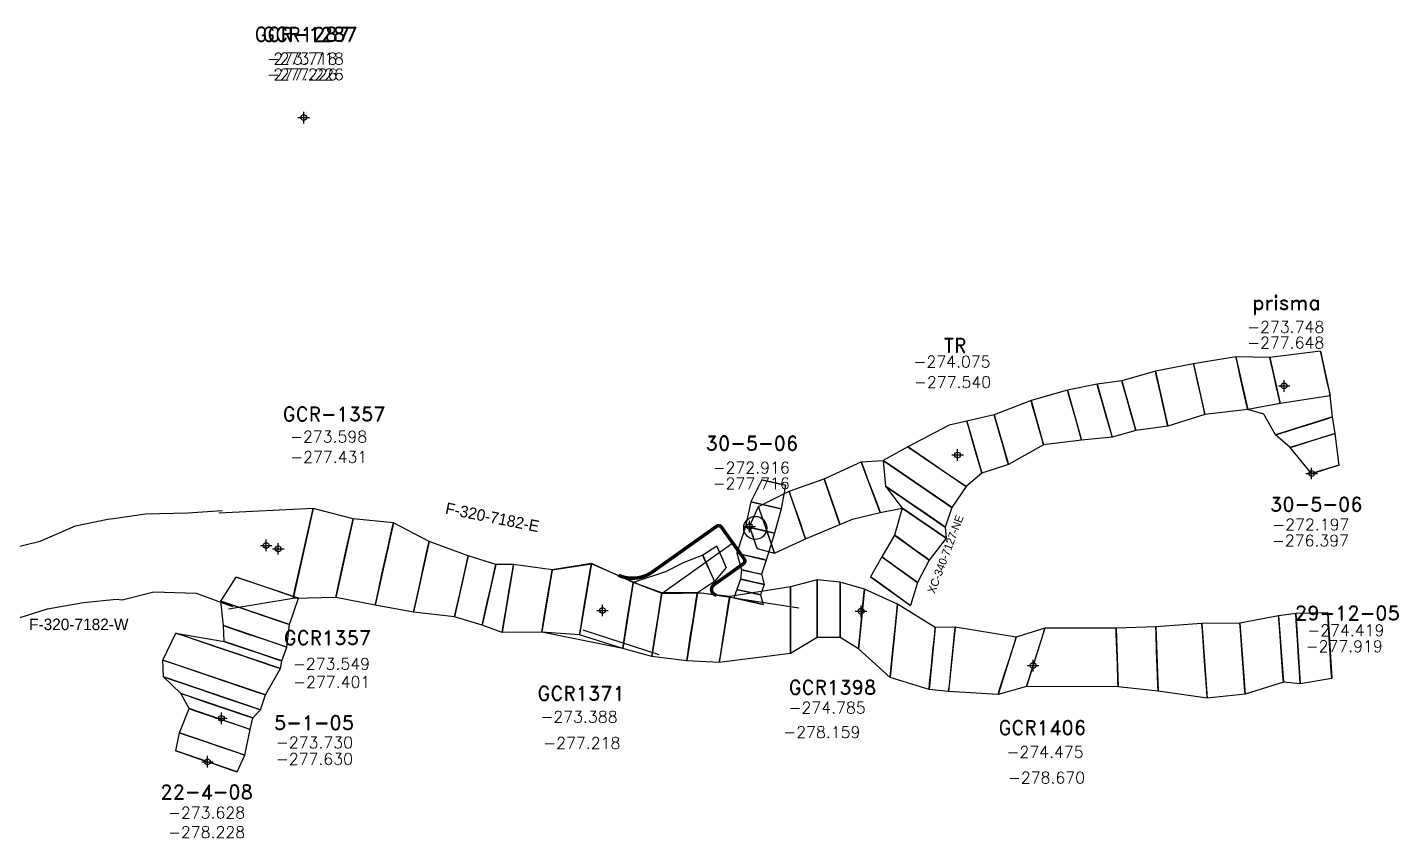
# Model space of a CAD drawing. Extents: x 9357 to 21428, y 9501 to 100038.
# Drawn here: x 11367.6 to 11485.2, y 9752.8 to 9823.2 of the extents above; entities that cross this region are included whole.
import ezdxf
from ezdxf.enums import TextEntityAlignment as Align

# ---------------------------------------------------------------- set-up
doc = ezdxf.new("R2010")
doc.units = 0
doc.header["$LTSCALE"] = 1.25
doc.header["$MEASUREMENT"] = 0
doc.header["$PDMODE"] = 34
doc.header["$PDSIZE"] = 0.5
doc.linetypes.add('DASHED', pattern=[0.75, 0.5, -0.25])
doc.layers.get('0').update_dxf_attribs({"linetype": 'CONTINUOUS'})
for name, color, linetype in [('ABAJO', 7, 'CONTINUOUS'), ('ARRIBA', 7, 'CONTINUOUS'), ('F-320-6860-W-SCR-FIC', 241, 'CONTINUOUS'), ('F-320-7182-E-FICH', 210, 'CONTINUOUS'), ('F-320-7182-E-SEC', 241, 'CONTINUOUS'), ('F-320-7182-W-FICH', 210, 'CONTINUOUS'), ('F-340-7182-E', 210, 'CONTINUOUS'), ('F-340-7182-W', 210, 'CONTINUOUS'), ('POL-N-340-7-06', 4, 'CONTINUOUS'), ('PROY', 3, 'CONTINUOUS'), ('SEC', 7, 'CONTINUOUS')]:
    doc.layers.add(name, color=color, linetype=linetype)
doc.styles.add('ROMAND', font='romand.shx')
doc.styles.add('ROMANS', font='romans')

# ---------------------------------------------------------------- blocks, each defined once
blk = doc.blocks.new('F2')
blk.add_point((0, 0))
at = {"style": 'ROMAND'}
for tag, height, p in [('NOMBRE', 1.25, (0.2, 6.62)), ('CIELO', 1, (0.14, 4.62)), ('PISO', 1, (0.14, 3.25))]:
    blk.add_attdef(tag, text='', height=height, dxfattribs=at).set_placement(p, align=Align.CENTER)
at = {"style": 'ROMANS', "flags": 1}
for tag, p in [('MINA', (-0.07, -3.26)), ('LOCALIZACION', (-0.07, -4.93)), ('ESTRUCTURA', (-0.07, -6.62)), ('NIVEL', (-0.07, -8.29)), ('OBRA', (-0.07, -10.12)), ('FECHA', (-0.07, -11.79)), ('ATRAS', (-0.07, -13.48)), ('TOPOGRAFO', (2.67, -15.3))]:
    blk.add_attdef(tag, text='', height=1.25, dxfattribs=at).set_placement(p, align=Align.CENTER)

msp = doc.modelspace()

# ---------------------------------------------------------------- linework, layer by layer
at = {"color": 3, "linetype": 'DASHED', "const_width": 0.3}
msp.add_lwpolyline([(11418.88, 9775.57, 0.264017), (11421.82, 9775.87), (11427.39, 9779.83, -0.414214), (11427.8, 9779.76), (11429.78, 9776.99, -0.414214), (11429.71, 9776.57), (11427.15, 9774.75, 0.673517), (11427.37, 9773.85)], format="xyb", dxfattribs=at)
at = {"color": 1}
msp.add_lwpolyline([(11422.66, 9774.01), (11428.79, 9778.38)], dxfattribs=at)
at = {"color": 3}
msp.add_lwpolyline([(11413.13, 9776.05), (11416.57, 9776.58), (11420.86, 9774.7), (11422.7, 9774), (11426.09, 9774.05), (11434.52, 9772.76)], dxfattribs=at)
at = {"color": 11}
msp.add_lwpolyline([(11415.77, 9770.83), (11422.37, 9768.69)], dxfattribs=at)
at = {"color": 241}
msp.add_polyline3d([(11427.21, 9775.04, -278.14), (11425.72, 9774.06, -278.26)], dxfattribs=at)
at = {"color": 1}
msp.add_circle((11430.74, 9779.69), 1, dxfattribs=at)
at = {"layer": 'ABAJO', "color": 2}
for points in [[(11479.78, 9795.05, -277.46), (11475.4, 9794.49, -277.57), (11472.45, 9794.55, -277.67), (11468.78, 9793.94, -277.38), (11465.46, 9793.31, -277.28)], [(11465.46, 9793.31, -277.28), (11462.54, 9792.47, -276.96), (11460.4, 9792.17, -277.06), (11457.83, 9791.65, -277.08), (11454.67, 9790.75, -277.22), (11451.46, 9789.52, -277.27), (11449.11, 9788.95, -277.48), (11447.56, 9788.62, -277.49)], [(11480.64, 9791.15, -277.46), (11476.28, 9790.49, -277.57), (11473.47, 9789.97, -277.67), (11469.75, 9789.55, -277.38), (11466.53, 9788.53, -277.28)], [(11481.41, 9785.15, -277.4), (11481.07, 9787.9, -277.62), (11480.83, 9789.32, -277.65), (11480.64, 9791.15, -277.46), (11480.64, 9791.15, -277.46)], [(11479.01, 9784.4, -277.4), (11477.16, 9786.67, -277.62), (11475.87, 9787.77, -277.65), (11474.88, 9789.58, -277.66), (11473.47, 9789.97, -277.67)], [(11447.56, 9788.62, -277.49), (11447.56, 9788.62, -277.49), (11447.56, 9788.62, -277.49), (11443.99, 9786.72, -277.32), (11441.85, 9785.54, -277.3), (11442.03, 9783.32, -277.26), (11443.5, 9781.4, -277.29)], [(11466.53, 9788.53, -277.28), (11463.77, 9788.15, -276.96), (11461.72, 9787.56, -277.06), (11459.06, 9787.32, -277.08), (11455.76, 9786.9, -277.22), (11452.7, 9785.19, -277.27), (11450.4, 9784.43, -277.48), (11449.03, 9783.28, -277.32)], [(11436.73, 9783.94, -276.23), (11439.93, 9785.43, -277.27), (11441.85, 9785.54, -277.3)], [(11430.24, 9779.81, -276.14), (11431.01, 9781.55, -276.15), (11433.67, 9782.89, -276.19), (11436.73, 9783.94, -276.23), (11436.73, 9783.94, -276.23)], [(11449.03, 9783.28, -277.32), (11449.03, 9783.28, -277.32), (11449.03, 9783.28, -277.32), (11449.03, 9783.28, -277.32), (11447.79, 9781.47, -277.3), (11447.23, 9779.76, -277.26), (11447.3, 9778.81, -277.29)], [(11439.17, 9780.44, -277.44), (11441.58, 9781.03, -277.27), (11443.5, 9781.4, -277.29)], [(11443.5, 9781.4, -277.29), (11442.83, 9779.06, -277.33), (11441.72, 9777.18, -277.41), (11440.73, 9775.45, -277.5)], [(11430.9, 9777.91, -276.14), (11432.41, 9777.48, -276.15), (11435.1, 9778.73, -276.19), (11438.09, 9779.97, -276.23), (11439.17, 9780.44, -277.44)], [(11447.3, 9778.81, -277.29), (11445.84, 9776.9, -277.33), (11444.81, 9774.96, -277.41), (11444.22, 9772.94, -277.5)]]:
    msp.add_polyline3d(points, dxfattribs=at)
at = {"layer": 'ABAJO', "color": 3}
for points in [[(11431.3, 9783.86, -265.6), (11430.36, 9781.94, -267.16), (11429.88, 9779.81, -269.21), (11429.14, 9777.48, -271.21), (11429.54, 9776.05, -272.34), (11429.46, 9775.24, -273.3), (11429.15, 9774.33, -274.4), (11428.89, 9773.62, -275.81)], [(11433.35, 9783.39, -265.6), (11432.99, 9781.35, -267.16), (11432.41, 9779.24, -269.21), (11431.68, 9776.9, -271.21), (11431.29, 9775.66, -272.34), (11431.51, 9774.78, -273.3), (11431.2, 9773.87, -274.4), (11431.42, 9773.04, -275.81)]]:
    msp.add_polyline3d(points, dxfattribs=at)
at = {"layer": 'ABAJO', "color": 241}
for points in [[(11427.4, 9778.09, -278.29), (11426.19, 9777.32, -278.14), (11424.48, 9776.66, -278.06), (11422.94, 9775.86, -277.99), (11420.14, 9774.94, -277.79)], [(11428.22, 9776.26, -278.29), (11427.21, 9775.04, -278.14), (11427.21, 9775.04, -278.14), (11427.21, 9775.04, -278.14), (11427.21, 9775.04, -278.14)]]:
    msp.add_polyline3d(points, dxfattribs=at)
at = {"layer": 'ABAJO', "color": 4}
for points in [[(11380.46, 9760.32, -278.23), (11380.78, 9761.88, -278.17), (11381.61, 9763.99, -278.08), (11380.89, 9765.3, -278.03), (11379.38, 9766.76, -278), (11379.34, 9768.21, -277.75), (11380.46, 9770.56, -277.74), (11384.65, 9769.83, -277.72), (11384.59, 9771.2, -277.77), (11384.36, 9773.33, -277.69), (11385.7, 9775.42, -277.49)], [(11385.77, 9758.51, -278.23), (11386.46, 9759.95, -278.17), (11386.91, 9762.19, -278.08), (11387.14, 9763.18, -278.03), (11387.8, 9763.89, -278), (11388.24, 9765.18, -277.75), (11389.55, 9767.47, -277.74), (11389.67, 9768.13, -277.72), (11390.08, 9769.34, -277.77), (11390.32, 9771.3, -277.69), (11391.1, 9773.58, -277.49)]]:
    msp.add_polyline3d(points, dxfattribs=at)
at = {"layer": 'ARRIBA', "color": 2}
for points in [[(11479.78, 9795.05, -273.56), (11475.4, 9794.49, -273.77), (11472.45, 9794.55, -273.07), (11468.78, 9793.94, -272.98), (11465.46, 9793.31, -273.08)], [(11465.46, 9793.31, -273.08), (11462.54, 9792.47, -273.16), (11460.4, 9792.17, -273.26), (11457.83, 9791.65, -273.38), (11454.67, 9790.75, -273.52), (11451.46, 9789.52, -273.27), (11449.11, 9788.95, -273.58), (11447.56, 9788.62, -273.87)], [(11480.64, 9791.15, -273.56), (11476.28, 9790.49, -273.77), (11473.47, 9789.97, -273.07), (11469.75, 9789.55, -272.98), (11466.53, 9788.53, -273.08)], [(11481.41, 9785.15, -272.2), (11481.07, 9787.9, -273.12), (11480.83, 9789.32, -273.95), (11480.64, 9791.15, -273.56), (11480.64, 9791.15, -273.56)], [(11479.01, 9784.4, -272.2), (11477.16, 9786.67, -273.12), (11475.87, 9787.77, -273.95), (11474.88, 9789.58, -273.86), (11473.47, 9789.97, -273.07)], [(11447.56, 9788.62, -273.87), (11447.56, 9788.62, -273.87), (11447.56, 9788.62, -273.87), (11443.99, 9786.72, -274.12), (11441.85, 9785.54, -273.7), (11442.03, 9783.32, -273.66), (11443.5, 9781.4, -273.79)], [(11466.53, 9788.53, -273.08), (11463.77, 9788.15, -273.16), (11461.72, 9787.56, -273.26), (11459.06, 9787.32, -273.38), (11455.76, 9786.9, -273.52), (11452.7, 9785.19, -273.27), (11450.4, 9784.43, -273.58), (11449.03, 9783.28, -274.12)], [(11436.73, 9783.94, -271.93), (11439.93, 9785.43, -273.57), (11441.85, 9785.54, -273.7)], [(11430.24, 9779.81, -271.34), (11431.01, 9781.55, -271.35), (11433.67, 9782.89, -271.89), (11436.73, 9783.94, -271.93), (11436.73, 9783.94, -271.93)], [(11449.03, 9783.28, -274.12), (11449.03, 9783.28, -274.12), (11449.03, 9783.28, -274.12), (11449.03, 9783.28, -274.12), (11447.79, 9781.47, -273.7), (11447.23, 9779.76, -273.66), (11447.3, 9778.81, -273.79)], [(11439.17, 9780.44, -273.74), (11441.58, 9781.03, -273.57), (11443.5, 9781.4, -273.79)], [(11443.5, 9781.4, -273.79), (11442.83, 9779.06, -273.33), (11441.72, 9777.18, -274.21), (11440.73, 9775.45, -274.8)], [(11430.9, 9777.91, -271.34), (11432.41, 9777.48, -271.35), (11435.1, 9778.73, -271.89), (11438.09, 9779.97, -271.93), (11439.17, 9780.44, -273.74)], [(11447.3, 9778.81, -273.79), (11445.84, 9776.9, -273.33), (11444.81, 9774.96, -274.21), (11444.22, 9772.94, -274.8)]]:
    msp.add_polyline3d(points, dxfattribs=at)
at = {"layer": 'ARRIBA', "color": 3}
for points in [[(11431.3, 9783.86, -264.3), (11430.36, 9781.94, -265.06), (11429.88, 9779.81, -267.01), (11429.14, 9777.48, -269.41), (11429.54, 9776.05, -270.64), (11429.46, 9775.24, -271.7), (11429.15, 9774.33, -272.6), (11428.89, 9773.62, -273.21)], [(11433.35, 9783.39, -264.3), (11432.99, 9781.35, -265.06), (11432.41, 9779.24, -267.01), (11431.68, 9776.9, -269.41), (11431.29, 9775.66, -270.64), (11431.51, 9774.78, -271.7), (11431.2, 9773.87, -272.6), (11431.42, 9773.04, -273.21)]]:
    msp.add_polyline3d(points, dxfattribs=at)
at = {"layer": 'ARRIBA', "color": 241}
for points in [[(11427.4, 9778.09, -275.39), (11426.19, 9777.32, -275.24), (11424.48, 9776.66, -275.16), (11422.94, 9775.86, -275.29), (11420.14, 9774.94, -273.39)], [(11428.22, 9776.26, -275.39), (11427.21, 9775.04, -275.24), (11425.72, 9774.06, -273.86), (11425.72, 9774.06, -273.86), (11425.72, 9774.06, -273.86)]]:
    msp.add_polyline3d(points, dxfattribs=at)
at = {"layer": 'ARRIBA', "color": 4}
for points in [[(11380.46, 9760.32, -273.63), (11380.78, 9761.88, -273.87), (11381.61, 9763.99, -273.48), (11380.89, 9765.3, -273.93), (11379.38, 9766.76, -273.9), (11379.34, 9768.21, -273.55), (11380.46, 9770.56, -273.54), (11384.65, 9769.83, -273.32), (11384.59, 9771.2, -273.27), (11384.36, 9773.33, -273.19), (11385.7, 9775.42, -273.79)], [(11385.77, 9758.51, -273.63), (11386.46, 9759.95, -273.87), (11386.91, 9762.19, -273.48), (11387.14, 9763.18, -273.93), (11387.8, 9763.89, -273.9), (11388.24, 9765.18, -273.55), (11389.55, 9767.47, -273.54), (11389.67, 9768.13, -273.32), (11390.08, 9769.34, -273.27), (11390.32, 9771.3, -273.19), (11391.1, 9773.58, -273.79)]]:
    msp.add_polyline3d(points, dxfattribs=at)
at = {"layer": 'F-320-7182-E-SEC', "color": 2}
for points in [[(11468.78, 9793.94, -277.38), (11469.75, 9789.55, -277.38), (11469.75, 9789.55, -274.83), (11469.65, 9789.99, -273.53), (11469.39, 9791.2, -272.98), (11469.14, 9792.3, -272.98), (11468.87, 9793.5, -273.53), (11468.78, 9793.94, -274.83), (11468.78, 9793.94, -277.38)], [(11472.45, 9794.55, -277.67), (11473.47, 9789.97, -277.67), (11473.47, 9789.97, -275), (11473.37, 9790.42, -273.65), (11473.09, 9791.69, -273.07), (11472.83, 9792.83, -273.07), (11472.55, 9794.1, -273.65), (11472.45, 9794.55, -275), (11472.45, 9794.55, -277.67)], [(11475.4, 9794.49, -277.57), (11476.28, 9790.49, -277.57), (11476.28, 9790.49, -275.36), (11476.19, 9790.89, -274.25), (11475.95, 9791.99, -273.77), (11475.73, 9792.99, -273.77), (11475.48, 9794.09, -274.25), (11475.4, 9794.49, -275.36), (11475.4, 9794.49, -277.57)], [(11479.78, 9795.05, -277.46), (11480.64, 9791.15, -277.46), (11480.64, 9791.15, -275.2), (11480.56, 9791.54, -274.05), (11480.32, 9792.61, -273.56), (11480.1, 9793.59, -273.56), (11479.86, 9794.66, -274.05), (11479.78, 9795.05, -275.2), (11479.78, 9795.05, -277.46)], [(11465.46, 9793.31, -277.28), (11466.53, 9788.53, -277.28), (11466.53, 9788.53, -274.85), (11466.42, 9789.01, -273.61), (11466.13, 9790.32, -273.08), (11465.86, 9791.52, -273.08), (11465.57, 9792.83, -273.61), (11465.46, 9793.31, -274.85), (11465.46, 9793.31, -277.28)], [(11457.83, 9791.65, -277.08), (11459.06, 9787.32, -277.08), (11459.06, 9787.32, -274.93), (11458.94, 9787.75, -273.84), (11458.6, 9788.94, -273.38), (11458.29, 9790.03, -273.38), (11457.95, 9791.22, -273.84), (11457.83, 9791.65, -274.93), (11457.83, 9791.65, -277.08)], [(11460.4, 9792.17, -277.06), (11461.72, 9787.56, -277.06), (11461.72, 9787.56, -274.86), (11461.58, 9788.02, -273.74), (11461.22, 9789.29, -273.26), (11460.89, 9790.44, -273.26), (11460.53, 9791.71, -273.74), (11460.4, 9792.17, -274.86), (11460.4, 9792.17, -277.06)], [(11462.54, 9792.47, -276.96), (11463.77, 9788.15, -276.96), (11463.77, 9788.15, -274.76), (11463.65, 9788.58, -273.64), (11463.31, 9789.77, -273.16), (11463, 9790.85, -273.16), (11462.66, 9792.04, -273.64), (11462.54, 9792.47, -274.76), (11462.54, 9792.47, -276.96)], [(11454.67, 9790.75, -277.22), (11455.76, 9786.9, -277.22), (11455.76, 9786.9, -275.08), (11455.65, 9787.29, -273.99), (11455.35, 9788.34, -273.52), (11455.08, 9789.3, -273.52), (11454.78, 9790.36, -273.99), (11454.67, 9790.75, -275.08), (11454.67, 9790.75, -277.22)], [(11451.46, 9789.52, -277.27), (11452.7, 9785.19, -277.27), (11452.7, 9785.19, -274.95), (11452.57, 9785.63, -273.78), (11452.24, 9786.82, -273.27), (11451.93, 9787.9, -273.27), (11451.59, 9789.09, -273.78), (11451.46, 9789.52, -274.95), (11451.46, 9789.52, -277.27)], [(11449.11, 9788.95, -277.48), (11450.4, 9784.43, -277.48), (11450.4, 9784.43, -275.22), (11450.27, 9784.89, -274.07), (11449.91, 9786.13, -273.58), (11449.59, 9787.26, -273.58), (11449.24, 9788.5, -274.07), (11449.11, 9788.95, -275.22), (11449.11, 9788.95, -277.48)], [(11443.99, 9786.72, -277.32), (11449.03, 9783.28, -277.32), (11449.03, 9783.28, -275.46), (11448.52, 9783.63, -274.52), (11447.14, 9784.57, -274.12), (11445.88, 9785.43, -274.12), (11444.49, 9786.38, -274.52), (11443.99, 9786.72, -275.46), (11443.99, 9786.72, -277.32)], [(11441.58, 9781.03, -277.27), (11439.93, 9785.43, -277.27), (11439.93, 9785.43, -275.12), (11440.09, 9784.99, -274.04), (11440.55, 9783.78, -273.57), (11440.96, 9782.68, -273.57), (11441.42, 9781.47, -274.04), (11441.58, 9781.03, -275.12), (11441.58, 9781.03, -277.27)], [(11441.85, 9785.54, -277.3), (11447.79, 9781.47, -277.3), (11447.79, 9781.47, -275.21), (11447.2, 9781.88, -274.15), (11445.56, 9783, -273.7), (11444.08, 9784.01, -273.7), (11442.44, 9785.13, -274.15), (11441.85, 9785.54, -275.21), (11441.85, 9785.54, -277.3)], [(11442.03, 9783.32, -277.26), (11447.23, 9779.76, -277.26), (11447.23, 9779.76, -275.17), (11446.71, 9780.12, -274.11), (11445.28, 9781.1, -273.66), (11443.98, 9781.99, -273.66), (11442.55, 9782.96, -274.11), (11442.03, 9783.32, -275.17), (11442.03, 9783.32, -277.26)], [(11443.5, 9781.4, -277.29), (11447.3, 9778.81, -277.29), (11447.3, 9778.81, -275.26), (11446.92, 9779.07, -274.23), (11445.88, 9779.78, -273.79), (11444.93, 9780.43, -273.79), (11443.88, 9781.14, -274.23), (11443.5, 9781.4, -275.26), (11443.5, 9781.4, -277.29)], [(11442.83, 9779.06, -277.33), (11445.84, 9776.9, -277.33), (11445.84, 9776.9, -275.01), (11445.54, 9777.12, -273.83), (11444.71, 9777.71, -273.33), (11443.96, 9778.25, -273.33), (11443.13, 9778.85, -273.83), (11442.83, 9779.06, -275.01), (11442.83, 9779.06, -277.33)], [(11441.72, 9777.18, -277.41), (11444.81, 9774.96, -277.41), (11444.81, 9774.96, -275.56), (11444.5, 9775.18, -274.62), (11443.65, 9775.79, -274.21), (11442.88, 9776.34, -274.21), (11442.03, 9776.95, -274.62), (11441.72, 9777.18, -275.56), (11441.72, 9777.18, -277.41)], [(11440.73, 9775.45, -277.5), (11444.22, 9772.94, -277.5), (11444.22, 9772.94, -275.93), (11443.87, 9773.19, -275.14), (11442.91, 9773.88, -274.8), (11442.04, 9774.51, -274.8), (11441.08, 9775.2, -275.14), (11440.73, 9775.45, -275.93), (11440.73, 9775.45, -277.5)]]:
    msp.add_polyline3d(points, dxfattribs=at)
at = {"layer": 'F-320-7182-E-SEC'}
for points in [[(11392.37, 9781.36, -277.43), (11390.63, 9773.55, -277.43), (11390.63, 9773.55, -275.28), (11390.8, 9774.33, -274.2), (11391.28, 9776.48, -273.73), (11391.71, 9778.43, -273.73), (11392.19, 9780.58, -274.2), (11392.37, 9781.36, -275.28), (11392.37, 9781.36, -277.43)], [(11395.85, 9780.49, -277.43), (11394.33, 9773.65, -277.43), (11394.33, 9773.65, -275.4), (11394.48, 9774.34, -274.37), (11394.9, 9776.22, -273.93), (11395.28, 9777.92, -273.93), (11395.7, 9779.8, -274.37), (11395.85, 9780.49, -275.4), (11395.85, 9780.49, -277.43)], [(11399.34, 9780.12, -277.52), (11397.76, 9772.99, -277.52), (11397.76, 9772.99, -275.44), (11397.92, 9773.71, -274.38), (11398.35, 9775.67, -273.92), (11398.75, 9777.45, -273.92), (11399.18, 9779.41, -274.38), (11399.34, 9780.12, -275.44), (11399.34, 9780.12, -277.52)], [(11402.45, 9778.51, -277.52), (11401.08, 9772.36, -277.52), (11401.08, 9772.36, -275.14), (11401.22, 9772.97, -273.94), (11401.59, 9774.66, -273.42), (11401.93, 9776.2, -273.42), (11402.31, 9777.89, -273.94), (11402.45, 9778.51, -275.14), (11402.45, 9778.51, -277.52)], [(11405.82, 9777.25, -277.32), (11404.65, 9771.97, -277.32), (11404.65, 9771.97, -274.88), (11404.77, 9772.5, -273.65), (11405.09, 9773.95, -273.12), (11405.38, 9775.27, -273.12), (11405.71, 9776.72, -273.65), (11405.82, 9777.25, -274.88), (11405.82, 9777.25, -277.32)], [(11408.22, 9776.51, -277.31), (11407.05, 9771.24, -277.31), (11407.05, 9771.24, -274.94), (11407.17, 9771.76, -273.73), (11407.49, 9773.21, -273.21), (11407.78, 9774.53, -273.21), (11408.1, 9775.98, -273.73), (11408.22, 9776.51, -274.94), (11408.22, 9776.51, -277.31)], [(11409.76, 9776.52, -277.3), (11408.77, 9770.6, -277.3), (11408.77, 9770.6, -274.92), (11408.87, 9771.19, -273.72), (11409.14, 9772.82, -273.2), (11409.39, 9774.3, -273.2), (11409.66, 9775.92, -273.72), (11409.76, 9776.52, -274.92), (11409.76, 9776.52, -277.3)], [(11416.52, 9776.6, -277.27), (11415.49, 9770.39, -277.27), (11415.49, 9770.39, -274.83), (11415.59, 9771.01, -273.59), (11415.87, 9772.72, -273.07), (11416.13, 9774.27, -273.07), (11416.42, 9775.98, -273.59), (11416.52, 9776.6, -274.83), (11416.52, 9776.6, -277.27)], [(11413.12, 9776.06, -277.28), (11412.21, 9770.63, -277.28), (11412.21, 9770.63, -274.73), (11412.3, 9771.17, -273.44), (11412.55, 9772.67, -272.88), (11412.78, 9774.02, -272.88), (11413.03, 9775.51, -273.44), (11413.12, 9776.06, -274.73), (11413.12, 9776.06, -277.28)], [(11436.11, 9775.17, -278.2), (11436.12, 9770.17, -278.2), (11436.12, 9770.17, -275.94), (11436.12, 9770.67, -274.79), (11436.12, 9772.05, -274.3), (11436.12, 9773.3, -274.3), (11436.11, 9774.67, -274.79), (11436.11, 9775.17, -275.94), (11436.11, 9775.17, -278.2)], [(11420.14, 9774.94, -277.79), (11419.24, 9769.21, -277.79), (11419.24, 9769.21, -275.24), (11419.33, 9769.78, -273.95), (11419.58, 9771.36, -273.39), (11419.8, 9772.79, -273.39), (11420.05, 9774.37, -273.95), (11420.14, 9774.94, -275.24), (11420.14, 9774.94, -277.79)], [(11428.52, 9773.72, -278.1), (11425.72, 9774.06, -278.26), (11422.63, 9774.04, -278.02), (11420.14, 9774.94, -277.79)], [(11422.63, 9774.04, -278.02), (11421.76, 9768.51, -278.02), (11421.76, 9768.51, -275.35), (11421.85, 9769.06, -274), (11422.09, 9770.58, -273.42), (11422.3, 9771.97, -273.42), (11422.54, 9773.49, -274), (11422.63, 9774.04, -275.35), (11422.63, 9774.04, -278.02)], [(11425.72, 9774.06, -278.26), (11424.79, 9768.14, -278.26), (11424.79, 9768.14, -275.71), (11424.88, 9768.73, -274.42), (11425.13, 9770.36, -273.86), (11425.37, 9771.84, -273.86), (11425.62, 9773.47, -274.42), (11425.72, 9774.06, -275.71), (11425.72, 9774.06, -278.26)], [(11433.79, 9774.57, -278.09), (11433.81, 9768.77, -278.09), (11433.81, 9768.77, -275.95), (11433.81, 9769.35, -274.86), (11433.8, 9770.94, -274.39), (11433.8, 9772.39, -274.39), (11433.8, 9773.99, -274.86), (11433.79, 9774.57, -275.95), (11433.79, 9774.57, -278.09)], [(11438.11, 9774.98, -278.19), (11438.12, 9770.18, -278.19), (11438.12, 9770.18, -276.04), (11438.12, 9770.66, -274.96), (11438.12, 9771.98, -274.49), (11438.11, 9773.18, -274.49), (11438.11, 9774.5, -274.96), (11438.11, 9774.98, -276.04), (11438.11, 9774.98, -278.19)], [(11440.22, 9774.36, -278.04), (11439.7, 9769.19, -278.04), (11439.7, 9769.19, -275.61), (11439.76, 9769.7, -274.37), (11439.9, 9771.13, -273.84), (11440.03, 9772.42, -273.84), (11440.17, 9773.84, -274.37), (11440.22, 9774.36, -275.61), (11440.22, 9774.36, -278.04)], [(11428.52, 9773.72, -278.1), (11427.62, 9767.99, -278.1), (11427.62, 9767.99, -275.84), (11427.71, 9768.57, -274.69), (11427.96, 9770.14, -274.2), (11428.19, 9771.58, -274.2), (11428.43, 9773.15, -274.69), (11428.52, 9773.72, -275.84), (11428.52, 9773.72, -278.1)], [(11443.09, 9773.07, -278.07), (11442.45, 9766.7, -278.07), (11442.45, 9766.7, -275.75), (11442.51, 9767.34, -274.57), (11442.69, 9769.09, -274.07), (11442.85, 9770.68, -274.07), (11443.02, 9772.43, -274.57), (11443.09, 9773.07, -275.75), (11443.09, 9773.07, -278.07)], [(11446.36, 9771.03, -278.1), (11445.82, 9765.66, -278.1), (11445.82, 9765.66, -275.61), (11445.87, 9766.19, -274.34), (11446.02, 9767.67, -273.8), (11446.16, 9769.01, -273.8), (11446.31, 9770.49, -274.34), (11446.36, 9771.03, -275.61), (11446.36, 9771.03, -278.1)], [(11448.08, 9771.06, -278.12), (11447.52, 9765.49, -278.12), (11447.52, 9765.49, -275.45), (11447.58, 9766.04, -274.1), (11447.73, 9767.57, -273.52), (11447.87, 9768.97, -273.52), (11448.03, 9770.5, -274.1), (11448.08, 9771.06, -275.45), (11448.08, 9771.06, -278.12)]]:
    msp.add_polyline3d(points, dxfattribs=at)
at = {"layer": 'F-320-7182-E-SEC', "color": 241}
for points in [[(11433.79, 9774.57, -278.09), (11428.52, 9773.72, -278.1)], [(11476.15, 9772.06, -277.78), (11476.57, 9766.28, -277.78), (11476.57, 9766.28, -275.4), (11476.52, 9766.86, -274.19), (11476.41, 9768.45, -273.68), (11476.31, 9769.89, -273.68), (11476.19, 9771.48, -274.19), (11476.15, 9772.06, -275.4), (11476.15, 9772.06, -277.78)], [(11477.64, 9772.24, -277.9), (11478.02, 9766.15, -277.9), (11478.02, 9766.15, -275.41), (11477.98, 9766.76, -274.14), (11477.88, 9768.44, -273.6), (11477.78, 9769.96, -273.6), (11477.68, 9771.63, -274.14), (11477.64, 9772.24, -275.41), (11477.64, 9772.24, -277.9)], [(11480.41, 9772.31, -277.84), (11480.76, 9766.62, -277.84), (11480.76, 9766.62, -275.58), (11480.72, 9767.19, -274.44), (11480.63, 9768.76, -273.94), (11480.54, 9770.18, -273.94), (11480.44, 9771.74, -274.44), (11480.41, 9772.31, -275.58), (11480.41, 9772.31, -277.84)], [(11455.87, 9770.97, -278.67), (11454.28, 9765.92, -278.67), (11454.28, 9765.92, -276.24), (11454.44, 9766.43, -275), (11454.88, 9767.82, -274.48), (11455.28, 9769.08, -274.48), (11455.72, 9770.47, -275), (11455.87, 9770.97, -276.24), (11455.87, 9770.97, -278.67)], [(11462.05, 9770.98, -278.2), (11462.23, 9765.89, -278.2), (11462.23, 9765.89, -275.94), (11462.21, 9766.4, -274.79), (11462.16, 9767.8, -274.3), (11462.12, 9769.07, -274.3), (11462.07, 9770.47, -274.79), (11462.05, 9770.98, -275.94), (11462.05, 9770.98, -278.2)], [(11465.5, 9771.1, -278.22), (11465.69, 9765.51, -278.22), (11465.69, 9765.51, -275.96), (11465.68, 9766.07, -274.81), (11465.62, 9767.61, -274.32), (11465.57, 9769.01, -274.32), (11465.52, 9770.54, -274.81), (11465.5, 9771.1, -275.96), (11465.5, 9771.1, -278.22)], [(11469.49, 9771.39, -278.33), (11469.96, 9764.9, -278.33), (11469.96, 9764.9, -276.01), (11469.91, 9765.55, -274.83), (11469.78, 9767.33, -274.33), (11469.67, 9768.95, -274.33), (11469.54, 9770.74, -274.83), (11469.49, 9771.39, -276.01), (11469.49, 9771.39, -278.33)], [(11472.8, 9771.42, -278.25), (11473.24, 9765.24, -278.25), (11473.24, 9765.24, -275.93), (11473.2, 9765.86, -274.76), (11473.08, 9767.56, -274.25), (11472.96, 9769.1, -274.25), (11472.84, 9770.8, -274.76), (11472.8, 9771.42, -275.93), (11472.8, 9771.42, -278.25)], [(11453.38, 9770.19, -278.56), (11451.82, 9765.23, -278.56), (11451.82, 9765.23, -275.95), (11451.97, 9765.73, -274.63), (11452.4, 9767.09, -274.06), (11452.8, 9768.33, -274.06), (11453.23, 9769.69, -274.63), (11453.38, 9770.19, -275.95), (11453.38, 9770.19, -278.56)]]:
    msp.add_polyline3d(points, dxfattribs=at)
at = {"layer": 'F-320-7182-W-FICH', "color": 241}
msp.add_polyline3d([(11462.05, 9770.98, -278.2), (11462.05, 9770.98, -278.2), (11455.87, 9770.97, -278.67)], dxfattribs=at)
at = {"layer": 'F-340-7182-E', "color": 241}
for points in [[(11408.22, 9776.51, -273.21), (11405.82, 9777.25, -273.12), (11402.45, 9778.51, -273.42), (11399.34, 9780.12, -273.92), (11395.85, 9780.49, -273.93), (11392.37, 9781.36, -273.73), (11384.2, 9780.97, -273.73)], [(11408.22, 9776.51, -277.31), (11405.82, 9777.25, -277.32), (11402.45, 9778.51, -277.52), (11399.34, 9780.12, -277.52), (11395.85, 9780.49, -277.43), (11392.37, 9781.36, -277.43), (11384.2, 9780.97, -277.33)], [(11420.14, 9774.94, -273.39), (11416.52, 9776.6, -273.07), (11413.12, 9776.06, -272.88), (11409.76, 9776.52, -273.2), (11408.22, 9776.51, -273.21)], [(11420.14, 9774.94, -277.79), (11416.52, 9776.6, -277.27), (11413.12, 9776.06, -277.28), (11409.76, 9776.52, -277.3), (11408.22, 9776.51, -277.31)], [(11438.11, 9774.98, -274.49), (11436.11, 9775.17, -274.3), (11433.79, 9774.57, -274.39)], [(11438.11, 9774.98, -278.19), (11436.11, 9775.17, -278.2), (11433.79, 9774.57, -278.09)], [(11433.79, 9774.57, -274.39), (11428.52, 9773.72, -274.2), (11425.72, 9774.06, -273.86), (11422.63, 9774.04, -273.42), (11420.14, 9774.94, -273.39)], [(11448.08, 9771.06, -273.52), (11446.36, 9771.03, -273.8), (11443.09, 9773.07, -274.07), (11440.22, 9774.36, -273.84), (11438.11, 9774.98, -274.49), (11438.11, 9774.98, -274.49)], [(11448.08, 9771.06, -278.12), (11446.36, 9771.03, -278.1), (11443.09, 9773.07, -278.07), (11440.22, 9774.36, -278.04), (11438.11, 9774.98, -278.19), (11438.11, 9774.98, -278.19)], [(11407.05, 9771.24, -273.21), (11404.65, 9771.97, -273.12), (11401.08, 9772.36, -273.42), (11397.76, 9772.99, -273.92), (11394.33, 9773.65, -273.93), (11390.63, 9773.55, -273.73), (11385.03, 9772.62, -273.73)], [(11407.05, 9771.24, -277.31), (11404.65, 9771.97, -277.32), (11401.08, 9772.36, -277.52), (11397.76, 9772.99, -277.52), (11394.33, 9773.65, -277.43), (11390.63, 9773.55, -277.43), (11385.03, 9772.62, -277.33)], [(11476.15, 9772.06, -273.68), (11472.8, 9771.42, -274.25), (11469.49, 9771.39, -274.33)], [(11476.15, 9772.06, -277.78), (11472.8, 9771.42, -278.25), (11469.49, 9771.39, -278.33)], [(11480.41, 9772.31, -273.94), (11477.64, 9772.24, -273.6), (11476.15, 9772.06, -273.68)], [(11480.41, 9772.31, -277.84), (11477.64, 9772.24, -277.9), (11476.15, 9772.06, -277.78)], [(11419.24, 9769.21, -273.39), (11419.24, 9769.21, -273.39), (11412.21, 9770.63, -272.88), (11408.77, 9770.6, -273.2), (11407.05, 9771.24, -273.21)], [(11419.24, 9769.21, -277.79), (11415.49, 9770.39, -277.27), (11412.21, 9770.63, -277.28), (11408.77, 9770.6, -277.3), (11407.05, 9771.24, -277.31)], [(11455.87, 9770.97, -274.48), (11453.38, 9770.19, -274.06), (11448.08, 9771.06, -273.52)], [(11455.87, 9770.97, -278.67), (11453.38, 9770.19, -278.56), (11448.08, 9771.06, -278.12)], [(11462.05, 9770.98, -274.3), (11462.05, 9770.98, -274.3), (11455.87, 9770.97, -274.48)], [(11469.49, 9771.39, -274.33), (11465.5, 9771.1, -274.32), (11462.05, 9770.98, -274.3)], [(11469.49, 9771.39, -278.33), (11465.5, 9771.1, -278.22), (11462.05, 9770.98, -278.2)], [(11433.81, 9768.77, -274.39), (11427.62, 9767.99, -274.2), (11424.79, 9768.14, -273.86), (11421.76, 9768.51, -273.42), (11419.24, 9769.21, -273.39)], [(11433.81, 9768.77, -278.09), (11427.62, 9767.99, -278.1), (11424.79, 9768.14, -278.26), (11421.76, 9768.51, -278.02), (11419.24, 9769.21, -277.79)], [(11438.12, 9770.18, -278.19), (11436.12, 9770.17, -278.2), (11433.81, 9768.77, -278.09)], [(11447.52, 9765.49, -273.52), (11445.82, 9765.66, -273.8), (11442.45, 9766.7, -274.07), (11439.7, 9769.19, -273.84), (11438.12, 9770.18, -274.49), (11438.12, 9770.18, -274.49)], [(11447.52, 9765.49, -278.12), (11445.82, 9765.66, -278.1), (11442.45, 9766.7, -278.07), (11439.7, 9769.19, -278.04), (11438.12, 9770.18, -278.19), (11438.12, 9770.18, -278.19)], [(11454.28, 9765.92, -274.48), (11451.82, 9765.23, -274.06), (11447.52, 9765.49, -273.52)], [(11454.28, 9765.92, -278.67), (11451.82, 9765.23, -278.56), (11447.52, 9765.49, -278.12)], [(11462.23, 9765.89, -274.3), (11462.23, 9765.89, -274.3), (11454.28, 9765.92, -274.48)], [(11462.23, 9765.89, -278.2), (11462.23, 9765.89, -278.2), (11454.28, 9765.92, -278.67)], [(11469.96, 9764.9, -274.33), (11465.69, 9765.51, -274.32), (11462.23, 9765.89, -274.3)], [(11469.96, 9764.9, -278.33), (11465.69, 9765.51, -278.22), (11462.23, 9765.89, -278.2)], [(11476.57, 9766.28, -273.68), (11473.24, 9765.24, -274.25), (11469.96, 9764.9, -274.33)], [(11476.57, 9766.28, -277.78), (11473.24, 9765.24, -278.25), (11469.96, 9764.9, -278.33)], [(11480.76, 9766.62, -273.94), (11478.02, 9766.15, -273.6), (11476.57, 9766.28, -273.68)], [(11480.76, 9766.62, -277.84), (11478.02, 9766.15, -277.9), (11476.57, 9766.28, -277.78)]]:
    msp.add_polyline3d(points, dxfattribs=at)
at = {"layer": 'F-340-7182-E'}
msp.add_polyline3d([(11438.12, 9770.18, -274.49), (11436.12, 9770.17, -274.3), (11433.81, 9768.77, -274.39)], dxfattribs=at)
at = {"layer": 'F-340-7182-W', "color": 241}
for points in [[(11374.56, 9780.46, -277.03), (11374.56, 9780.46, -277.03), (11374.56, 9780.46, -277.03), (11374.56, 9780.46, -277.03), (11375.05, 9780.51, -277.58), (11377.84, 9780.91, -277.38), (11381.49, 9780.99, -277.38), (11384.49, 9781.21, -277.38)], [(11374.56, 9780.46, -273.23), (11374.56, 9780.46, -273.23), (11374.56, 9780.46, -273.23), (11374.56, 9780.46, -273.23), (11375.05, 9780.51, -273.58), (11377.84, 9780.91, -273.48), (11381.49, 9780.99, -273.88), (11384.49, 9781.21, -273.78)], [(11365.86, 9777.83, -276.87), (11368.7, 9778.53, -276.99), (11371.75, 9779.86, -277.31), (11374.56, 9780.46, -277.03)], [(11365.86, 9777.83, -273.27), (11368.7, 9778.53, -273.39), (11371.75, 9779.86, -273.01), (11374.56, 9780.46, -273.23)], [(11375.3, 9773.5, -277.03), (11375.3, 9773.5, -277.03), (11375.3, 9773.5, -277.03), (11375.3, 9773.5, -277.03), (11375.8, 9773.45, -277.58), (11378.56, 9774.15, -277.38), (11382.23, 9774.03, -277.38), (11385.37, 9772.86, -277.38)], [(11375.3, 9773.5, -273.23), (11375.3, 9773.5, -273.23), (11375.3, 9773.5, -273.23), (11375.3, 9773.5, -273.23), (11375.8, 9773.45, -273.58), (11378.56, 9774.15, -273.48), (11382.23, 9774.03, -273.88), (11385.37, 9772.86, -273.78)], [(11366.5, 9771.76, -276.87), (11369.32, 9772.67, -276.99), (11372.46, 9773.2, -277.31), (11375.3, 9773.5, -277.03)], [(11366.5, 9771.76, -273.27), (11369.32, 9772.67, -273.39), (11372.46, 9773.2, -273.01), (11375.3, 9773.5, -273.23)]]:
    msp.add_polyline3d(points, dxfattribs=at)
at = {"layer": 'SEC', "color": 2}
for points in [[(11480.83, 9789.32, -277.65), (11475.87, 9787.77, -277.65), (11475.87, 9787.77, -275.5), (11476.37, 9787.92, -274.41), (11477.73, 9788.35, -273.95), (11478.97, 9788.74, -273.95), (11480.34, 9789.17, -274.41), (11480.83, 9789.32, -275.5), (11480.83, 9789.32, -277.65)], [(11481.07, 9787.9, -277.62), (11477.16, 9786.67, -277.62), (11477.16, 9786.67, -275.01), (11477.55, 9786.79, -273.69), (11478.62, 9787.13, -273.12), (11479.6, 9787.44, -273.12), (11480.68, 9787.77, -273.69), (11481.07, 9787.9, -275.01), (11481.07, 9787.9, -277.62)], [(11481.41, 9785.15, -277.4), (11479.01, 9784.4, -277.4), (11479.01, 9784.4, -274.38), (11479.25, 9784.48, -272.85), (11479.91, 9784.68, -272.2), (11480.51, 9784.87, -272.2), (11481.17, 9785.08, -272.85), (11481.41, 9785.15, -274.38), (11481.41, 9785.15, -277.4)], [(11438.09, 9779.97, -276.23), (11436.73, 9783.94, -276.23), (11436.73, 9783.94, -273.74), (11436.86, 9783.54, -272.47), (11437.24, 9782.45, -271.93), (11437.58, 9781.46, -271.93), (11437.96, 9780.36, -272.47), (11438.09, 9779.97, -273.74), (11438.09, 9779.97, -276.23)], [(11435.1, 9778.73, -276.19), (11433.67, 9782.89, -276.19), (11433.67, 9782.89, -273.7), (11433.81, 9782.47, -272.43), (11434.21, 9781.33, -271.89), (11434.57, 9780.29, -271.89), (11434.96, 9779.14, -272.43), (11435.1, 9778.73, -273.7), (11435.1, 9778.73, -276.19)], [(11432.41, 9777.48, -276.15), (11431.01, 9781.55, -276.15), (11431.01, 9781.55, -273.37), (11431.15, 9781.14, -271.96), (11431.54, 9780.02, -271.35), (11431.89, 9779.01, -271.35), (11432.27, 9777.89, -271.96), (11432.41, 9777.48, -273.37), (11432.41, 9777.48, -276.15)], [(11430.9, 9777.91, -276.14), (11430.24, 9779.81, -276.14), (11430.24, 9779.81, -273.35), (11430.31, 9779.62, -271.94), (11430.49, 9779.1, -271.34), (11430.65, 9778.62, -271.34), (11430.83, 9778.1, -271.94), (11430.9, 9777.91, -273.35), (11430.9, 9777.91, -276.14)]]:
    msp.add_polyline3d(points, dxfattribs=at)
at = {"layer": 'SEC', "color": 3}
for points in [[(11431.3, 9783.86, -265.6), (11433.35, 9783.39, -265.6), (11433.35, 9783.39, -264.85), (11433.15, 9783.44, -264.47), (11432.58, 9783.57, -264.3), (11432.07, 9783.68, -264.3), (11431.51, 9783.81, -264.47), (11431.3, 9783.86, -264.85), (11431.3, 9783.86, -265.6)], [(11430.36, 9781.94, -267.16), (11432.99, 9781.35, -267.16), (11432.99, 9781.35, -265.94), (11432.73, 9781.41, -265.32), (11432, 9781.57, -265.06), (11431.35, 9781.72, -265.06), (11430.62, 9781.88, -265.32), (11430.36, 9781.94, -265.94), (11430.36, 9781.94, -267.16)], [(11429.88, 9779.81, -269.21), (11432.41, 9779.24, -269.21), (11432.41, 9779.24, -267.94), (11432.16, 9779.3, -267.29), (11431.46, 9779.45, -267.01), (11430.83, 9779.6, -267.01), (11430.13, 9779.76, -267.29), (11429.88, 9779.81, -267.94), (11429.88, 9779.81, -269.21)], [(11429.14, 9777.48, -271.21), (11431.68, 9776.9, -271.21), (11431.68, 9776.9, -270.17), (11431.43, 9776.96, -269.64), (11430.73, 9777.12, -269.41), (11430.09, 9777.26, -269.41), (11429.4, 9777.42, -269.64), (11429.14, 9777.48, -270.17), (11429.14, 9777.48, -271.21)], [(11429.46, 9775.24, -273.3), (11431.51, 9774.78, -273.3), (11431.51, 9774.78, -272.37), (11431.3, 9774.83, -271.9), (11430.74, 9774.95, -271.7), (11430.23, 9775.07, -271.7), (11429.66, 9775.2, -271.9), (11429.46, 9775.24, -272.37), (11429.46, 9775.24, -273.3)], [(11429.54, 9776.05, -272.34), (11431.29, 9775.66, -272.34), (11431.29, 9775.66, -271.35), (11431.12, 9775.7, -270.85), (11430.64, 9775.8, -270.64), (11430.2, 9775.9, -270.64), (11429.71, 9776.01, -270.85), (11429.54, 9776.05, -271.35), (11429.54, 9776.05, -272.34)], [(11429.15, 9774.33, -274.4), (11431.2, 9773.87, -274.4), (11431.2, 9773.87, -273.35), (11430.99, 9773.92, -272.82), (11430.43, 9774.04, -272.6), (11429.92, 9774.16, -272.6), (11429.36, 9774.29, -272.82), (11429.15, 9774.33, -273.35), (11429.15, 9774.33, -274.4)], [(11428.89, 9773.62, -275.81), (11431.42, 9773.04, -275.81), (11431.42, 9773.04, -274.3), (11431.17, 9773.1, -273.54), (11430.47, 9773.26, -273.21), (11429.84, 9773.4, -273.21), (11429.14, 9773.56, -273.54), (11428.89, 9773.62, -274.3), (11428.89, 9773.62, -275.81)]]:
    msp.add_polyline3d(points, dxfattribs=at)
at = {"layer": 'SEC', "color": 241}
for points in [[(11427.4, 9778.09, -278.29), (11428.22, 9776.26, -278.29), (11428.22, 9776.26, -276.61), (11428.14, 9776.44, -275.75), (11427.92, 9776.95, -275.39), (11427.71, 9777.4, -275.39), (11427.48, 9777.9, -275.75), (11427.4, 9778.09, -276.61), (11427.4, 9778.09, -278.29)], [(11426.19, 9777.32, -278.14), (11427.21, 9775.04, -278.14), (11427.21, 9775.04, -276.46), (11427.11, 9775.27, -275.61), (11426.83, 9775.89, -275.24), (11426.57, 9776.46, -275.24), (11426.29, 9777.09, -275.61), (11426.19, 9777.32, -276.46), (11426.19, 9777.32, -278.14)]]:
    msp.add_polyline3d(points, dxfattribs=at)
at = {"layer": 'SEC', "color": 4}
for points in [[(11391.1, 9773.58, -277.49), (11385.7, 9775.42, -277.49), (11385.7, 9775.42, -275.35), (11386.24, 9775.23, -274.26), (11387.72, 9774.73, -273.79), (11389.07, 9774.27, -273.79), (11390.56, 9773.76, -274.26), (11391.1, 9773.58, -275.35), (11391.1, 9773.58, -277.49)], [(11390.32, 9771.3, -277.69), (11384.36, 9773.33, -277.69), (11384.36, 9773.33, -275.08), (11384.95, 9773.13, -273.76), (11386.59, 9772.57, -273.19), (11388.09, 9772.06, -273.19), (11389.73, 9771.5, -273.76), (11390.32, 9771.3, -275.08), (11390.32, 9771.3, -277.69)], [(11389.55, 9767.47, -277.74), (11380.46, 9770.56, -277.74), (11380.46, 9770.56, -275.31), (11381.37, 9770.25, -274.07), (11383.87, 9769.4, -273.54), (11386.14, 9768.63, -273.54), (11388.64, 9767.78, -274.07), (11389.55, 9767.47, -275.31), (11389.55, 9767.47, -277.74)], [(11390.08, 9769.34, -277.77), (11384.59, 9771.2, -277.77), (11384.59, 9771.2, -275.16), (11385.14, 9771.02, -273.83), (11386.65, 9770.5, -273.27), (11388.02, 9770.04, -273.27), (11389.53, 9769.52, -273.83), (11390.08, 9769.34, -275.16), (11390.08, 9769.34, -277.77)], [(11389.67, 9768.13, -277.72), (11384.65, 9769.83, -277.72), (11384.65, 9769.83, -275.16), (11385.15, 9769.66, -273.87), (11386.53, 9769.19, -273.32), (11387.78, 9768.77, -273.32), (11389.16, 9768.3, -273.87), (11389.67, 9768.13, -275.16), (11389.67, 9768.13, -277.72)], [(11388.24, 9765.18, -277.75), (11379.34, 9768.21, -277.75), (11379.34, 9768.21, -275.31), (11380.23, 9767.9, -274.07), (11382.68, 9767.07, -273.55), (11384.9, 9766.31, -273.55), (11387.35, 9765.48, -274.07), (11388.24, 9765.18, -275.31), (11388.24, 9765.18, -277.75)], [(11387.8, 9763.89, -278), (11379.38, 9766.76, -278), (11379.38, 9766.76, -275.62), (11380.22, 9766.47, -274.42), (11382.54, 9765.68, -273.9), (11384.64, 9764.97, -273.9), (11386.96, 9764.18, -274.42), (11387.8, 9763.89, -275.62), (11387.8, 9763.89, -278)], [(11387.14, 9763.18, -278.03), (11380.89, 9765.3, -278.03), (11380.89, 9765.3, -275.66), (11381.52, 9765.09, -274.45), (11383.23, 9764.51, -273.93), (11384.8, 9763.98, -273.93), (11386.52, 9763.39, -274.45), (11387.14, 9763.18, -275.66), (11387.14, 9763.18, -278.03)], [(11386.91, 9762.19, -278.08), (11381.61, 9763.99, -278.08), (11381.61, 9763.99, -275.41), (11382.14, 9763.81, -274.05), (11383.6, 9763.32, -273.48), (11384.92, 9762.87, -273.48), (11386.38, 9762.37, -274.05), (11386.91, 9762.19, -275.41), (11386.91, 9762.19, -278.08)], [(11386.46, 9759.95, -278.17), (11380.78, 9761.88, -278.17), (11380.78, 9761.88, -275.67), (11381.35, 9761.69, -274.41), (11382.91, 9761.16, -273.87), (11384.33, 9760.67, -273.87), (11385.9, 9760.14, -274.41), (11386.46, 9759.95, -275.67), (11386.46, 9759.95, -278.17)], [(11385.77, 9758.51, -278.23), (11380.46, 9760.32, -278.23), (11380.46, 9760.32, -275.56), (11380.99, 9760.14, -274.21), (11382.45, 9759.64, -273.63), (11383.78, 9759.19, -273.63), (11385.23, 9758.69, -274.21), (11385.77, 9758.51, -275.56), (11385.77, 9758.51, -278.23)]]:
    msp.add_polyline3d(points, dxfattribs=at)

# ---------------------------------------------------------------- block references
at = {"color": 1}
for p, values in [((11476.63, 9792.02, -273.75), {'NOMBRE': 'prisma', 'CIELO': '-273.748', 'PISO': '-277.648'}), ((11430.25, 9779.8, -272.92), {'NOMBRE': '30-5-06', 'CIELO': '-272.916', 'PISO': '-277.716'})]:
    msp.add_blockref('F2', p, dxfattribs=at).add_auto_attribs(values)
at = {"color": 2}
ref = msp.add_blockref('F2', (11448.3, 9786.02, -274.07), dxfattribs=at)
ref.add_attrib('NOMBRE', 'TR', dxfattribs={"height": 1.25, "style": 'ROMAND'}).set_placement((11448.07, 9794.91, -274.07), align=Align.CENTER)
ref.add_attrib('CIELO', '-274.075', dxfattribs={"height": 1, "style": 'ROMAND'}).set_placement((11447.82, 9793.62, -274.07), align=Align.CENTER)
ref.add_attrib('PISO', '-277.540', dxfattribs={"height": 1, "style": 'ROMAND'}).set_placement((11447.86, 9791.85, -274.07), align=Align.CENTER)
at = {"color": 1}
ref = msp.add_blockref('F2', (11479.02, 9784.41, -272.2), dxfattribs=at)
ref.add_attrib('NOMBRE', '30-5-06', dxfattribs={"height": 1.25, "style": 'ROMAND'}).set_placement((11479.42, 9781.12, -272.2), align=Align.CENTER)
ref.add_attrib('CIELO', '-272.197', dxfattribs={"height": 1, "style": 'ROMAND'}).set_placement((11478.95, 9779.48, -272.2), align=Align.CENTER)
ref.add_attrib('PISO', '-276.397', dxfattribs={"height": 1, "style": 'ROMAND'}).set_placement((11478.92, 9778.09, -272.2), align=Align.CENTER)
ref = msp.add_blockref('F2', (11384.41, 9763.15, -273.73))
ref.add_attrib('NOMBRE', '5-1-05', dxfattribs={"height": 1.25, "style": 'ROMAND'}).set_placement((11392.45, 9762.15, -273.73), align=Align.CENTER)
ref.add_attrib('CIELO', '-273.730', dxfattribs={"height": 1, "style": 'ROMAND'}).set_placement((11392.49, 9760.55, -273.73), align=Align.CENTER)
ref.add_attrib('PISO', '-277.630', dxfattribs={"height": 1, "style": 'ROMAND'}).set_placement((11392.49, 9759.11, -273.73), align=Align.CENTER)
at = {"color": 4}
ref = msp.add_blockref('F2', (11383.21, 9759.38, -273.63), dxfattribs=at)
ref.add_attrib('NOMBRE', '22-4-08', dxfattribs={"height": 1.25, "style": 'ROMAND'}).set_placement((11383.13, 9756.13, -273.63), align=Align.CENTER)
ref.add_attrib('CIELO', '-273.628', dxfattribs={"height": 1, "style": 'ROMAND'}).set_placement((11383.13, 9754.45, -273.63), align=Align.CENTER)
ref.add_attrib('PISO', '-278.228', dxfattribs={"height": 1, "style": 'ROMAND'}).set_placement((11383.13, 9752.76, -273.63), align=Align.CENTER)
at = {"layer": 'F-320-6860-W-SCR-FIC', "color": 7}
ref = msp.add_blockref('F2', (11487.23, 9770.28, -274.42), dxfattribs=at)
ref.add_attrib('NOMBRE', '29-12-05', dxfattribs={"layer": '0', "height": 1.25, "style": 'ROMAND'}).set_placement((11482.12, 9771.67, -274.42), align=Align.CENTER)
ref.add_attrib('CIELO', '-274.419', dxfattribs={"layer": '0', "height": 1, "style": 'ROMAND'}).set_placement((11481.99, 9770.29, -274.42), align=Align.CENTER)
ref.add_attrib('PISO', '-277.919', dxfattribs={"layer": '0', "height": 1, "style": 'ROMAND'}).set_placement((11481.85, 9768.91, -274.42), align=Align.CENTER)
at = {"layer": 'F-320-7182-E-FICH'}
ref = msp.add_blockref('F2', (11388.3, 9778.17, -273.55), dxfattribs=at)
ref.add_attrib('NOMBRE', 'GCR1357', dxfattribs={"layer": '0', "height": 1.25, "style": 'ROMAND'}).set_placement((11393.62, 9769.52, -273.55), align=Align.CENTER)
ref.add_attrib('CIELO', '-273.549', dxfattribs={"layer": '0', "height": 1, "style": 'ROMAND'}).set_placement((11393.97, 9767.38, -273.55), align=Align.CENTER)
ref.add_attrib('PISO', '-277.401', dxfattribs={"layer": '0', "height": 1, "style": 'ROMAND'}).set_placement((11393.99, 9765.8, -273.55), align=Align.CENTER)
ref = msp.add_blockref('F2', (11417.48, 9772.52, -273.39), dxfattribs=at)
ref.add_attrib('NOMBRE', 'GCR1371', dxfattribs={"layer": '0', "height": 1.25, "style": 'ROMAND'}).set_placement((11415.64, 9764.7, -273.39), align=Align.CENTER)
ref.add_attrib('CIELO', '-273.388', dxfattribs={"layer": '0', "height": 1, "style": 'ROMAND'}).set_placement((11415.45, 9762.78, -273.39), align=Align.CENTER)
ref.add_attrib('PISO', '-277.218', dxfattribs={"layer": '0', "height": 1, "style": 'ROMAND'}).set_placement((11415.69, 9760.5, -273.39), align=Align.CENTER)
at = {"layer": 'F-320-7182-E-FICH', "color": 1}
ref = msp.add_blockref('F2', (11439.92, 9772.45, -274.78), dxfattribs=at)
ref.add_attrib('NOMBRE', 'GCR1398', dxfattribs={"layer": '0', "height": 1.25, "style": 'ROMAND'}).set_placement((11437.44, 9765.22, -274.78), align=Align.CENTER)
ref.add_attrib('CIELO', '-274.785', dxfattribs={"layer": '0', "height": 1, "style": 'ROMAND'}).set_placement((11436.98, 9763.57, -274.78), align=Align.CENTER)
ref.add_attrib('PISO', '-278.159', dxfattribs={"layer": '0', "height": 1, "style": 'ROMAND'}).set_placement((11436.52, 9761.45, -274.78), align=Align.CENTER)
at = {"layer": 'F-320-7182-E-FICH', "color": 2}
ref = msp.add_blockref('F2', (11454.85, 9767.73, -274.48), dxfattribs=at)
ref.add_attrib('NOMBRE', 'GCR1406', dxfattribs={"layer": '0', "height": 1.25, "style": 'ROMAND'}).set_placement((11455.65, 9761.72, -274.48), align=Align.CENTER)
ref.add_attrib('CIELO', '-274.475', dxfattribs={"layer": '0', "height": 1, "style": 'ROMAND'}).set_placement((11455.89, 9759.72, -274.48), align=Align.CENTER)
ref.add_attrib('PISO', '-278.670', dxfattribs={"layer": '0', "height": 1, "style": 'ROMAND'}).set_placement((11456.01, 9757.49, -274.48), align=Align.CENTER)
at = {"layer": 'POL-N-340-7-06', "color": 0}
msp.add_blockref('F2', (11391.56, 9815.32, -273.72), dxfattribs=at).add_auto_attribs({'NOMBRE': 'GCR-1287', 'CIELO': '-273.718', 'PISO': '-277.226'})
ref = msp.add_blockref('F2', (11389.35, 9777.87, -273.6), dxfattribs=at)
ref.add_attrib('NOMBRE', 'GCR-1357', dxfattribs={"layer": '0', "height": 1.25, "style": 'ROMAND'}).set_placement((11394.2, 9788.95, -273.6), align=Align.CENTER)
ref.add_attrib('CIELO', '-273.598', dxfattribs={"layer": '0', "height": 1, "style": 'ROMAND'}).set_placement((11393.72, 9787.11, -273.6), align=Align.CENTER)
ref.add_attrib('PISO', '-277.431', dxfattribs={"layer": '0', "height": 1, "style": 'ROMAND'}).set_placement((11393.73, 9785.34, -273.6), align=Align.CENTER)
at = {"layer": 'PROY', "color": 7}
msp.add_blockref('F2', (11391.56, 9815.32, -273.72), dxfattribs=at).add_auto_attribs({'NOMBRE': 'GCR1287', 'CIELO': '273.718', 'PISO': '277.226'})

# ---------------------------------------------------------------- texts
at = {"insert": (11403.98, 9781.91), "char_height": 1, "width": 24.512, "attachment_point": 1, "rotation": 348.6992}
msp.add_mtext('\\C1;F-320-7182-E', dxfattribs=at)
at = {"color": 2, "insert": (11445.66, 9774.17), "char_height": 0.7, "width": 28.2695, "attachment_point": 1, "rotation": 69.4351}
msp.add_mtext('{\\C1;XC-340-7127-NE}', dxfattribs=at)
at = {"insert": (11367.73, 9771.81), "char_height": 1, "width": 20.4267, "attachment_point": 1}
msp.add_mtext('\\C1;F-320-7182-W', dxfattribs=at)

doc.saveas('drawing.dxf')
